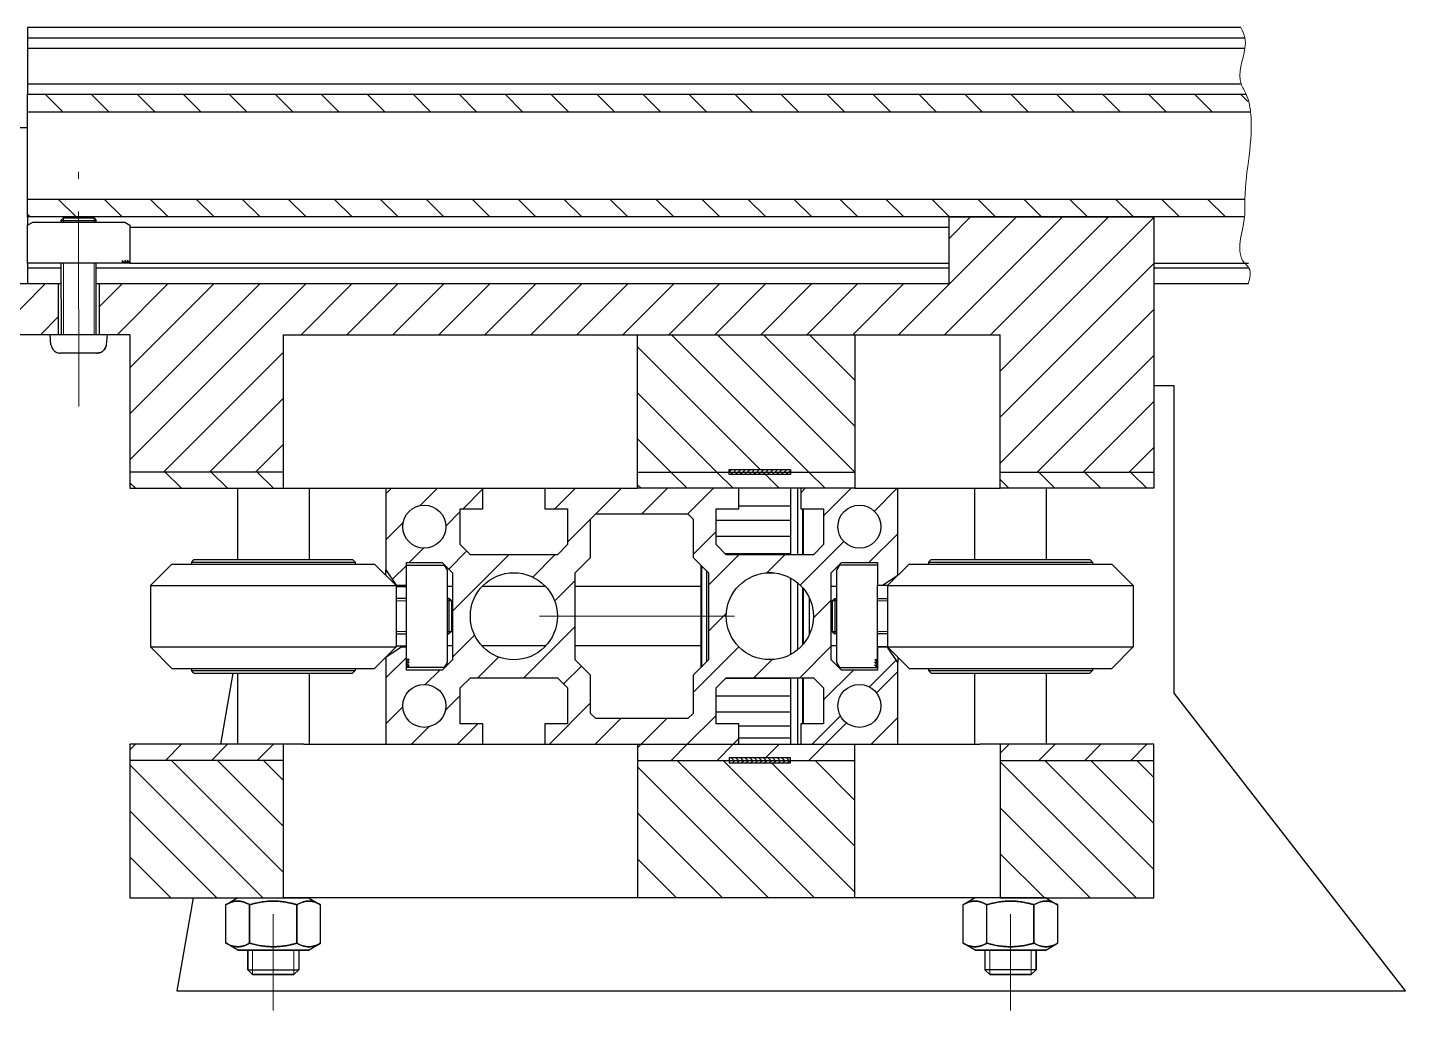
# Model space of a CAD drawing. Header units: millimetres. Extents: x 587 to 10361, y -8386 to 1488.
# Drawn here: x 7320.9 to 7455.5, y -4957.1 to -4861.1 of the extents above; entities that cross this region are included whole.
import ezdxf

# ---------------------------------------------------------------- set-up
doc = ezdxf.new("R2010")
doc.units = ezdxf.units.MM
doc.linetypes.add('ACAD_ISO10W100', pattern=[18, 12, -3, 0, -3])
doc.linetypes.add('CENTER2', pattern=[28.575, 19.05, -3.175, 3.175, -3.175])
for name, color, linetype, lineweight in [('Cienka', 30, 'Continuous', 0), ('Gruba', 7, 'Continuous', 30), ('Kreskowanie', 10, 'Continuous', 0), ('Linia przerwania (ISO)', 7, 'Continuous', 30), ('Przekrój', 50, 'Continuous', 15), ('Symetria', 210, 'ACAD_ISO10W100', 0), ('Widoczne (ISO)', 7, 'Continuous', 30)]:
    doc.layers.add(name, color=color, linetype=linetype, lineweight=lineweight)
pattern_1 = [(135, (-117.13, -93.2878), (-2.245064, -2.245064), [])]
pattern_2 = [(45, (-117.13005, -93.2878), (-0.224506403, 0.224506403), [])]
pattern_3 = [(135, (-117.13005, -93.2878), (-0.224506403, -0.224506403), [])]

# ---------------------------------------------------------------- blocks, each defined once
blk = doc.blocks.new('*U239')
at = {"layer": 'Symetria', "color": 0, "linetype": 'CENTER2', "transparency": 16777216}
blk.add_line((0.02, -10.5), (-0.02, 12.4), dxfattribs=at)
blk = doc.blocks.new('*U289')
at = {"layer": 'Symetria', "color": 0, "linetype": 'CENTER2', "transparency": 16777216}
blk.add_line((-9.64, 0), (9.64, 0), dxfattribs=at)
blk = doc.blocks.new('*U290')
at = {"layer": 'Symetria', "color": 0, "linetype": 'CENTER2', "transparency": 16777216}
blk.add_line((0, 4.7), (0, -4.7), dxfattribs=at)
blk = doc.blocks.new('*U291')
at = {"layer": 'Symetria', "color": 0, "linetype": 'CENTER2', "transparency": 16777216}
blk.add_line((0, 4.7), (0, -4.7), dxfattribs=at)

msp = doc.modelspace()

# ---------------------------------------------------------------- hatches: boundary and pattern name
at = {"layer": 'Gruba'}
h = msp.add_hatch(dxfattribs=at)
h.set_pattern_fill('ANSI31', color=256, scale=406.4, style=0)
h.set_pattern_definition([(45, (4593.34, -8166.326), (-35.921, 35.921), [])])
h.paths.add_polyline_path([(7365.345, -4906.117), (7355.87, -4906.117), (7355.87, -4914.092), (7356.87, -4915.592), (7357.87, -4915.592), (7357.87, -4913.367), (7361.37, -4913.367), (7362.37, -4914.367), (7362.37, -4922.867), (7361.37, -4923.867), (7357.87, -4923.867), (7357.87, -4921.642), (7357.37, -4921.642), (7355.87, -4922.642), (7355.87, -4931.117), (7365.345, -4931.117), (7365.345, -4929.117), (7363.12, -4929.117), (7363.12, -4925.617), (7364.12, -4924.617), (7372.62, -4924.617), (7373.62, -4925.617), (7373.62, -4929.117), (7371.395, -4929.117), (7371.395, -4931.117), (7390.345, -4931.117), (7390.345, -4929.117), (7388.12, -4929.117), (7388.12, -4925.617), (7389.12, -4924.617), (7397.62, -4924.617), (7398.62, -4925.617), (7398.62, -4929.117), (7396.395, -4929.117), (7396.395, -4931.117), (7405.87, -4931.117), (7405.87, -4923.142), (7404.87, -4921.642), (7403.87, -4921.642), (7403.87, -4923.867), (7400.37, -4923.867), (7399.37, -4922.867), (7399.37, -4914.367), (7400.37, -4913.367), (7403.87, -4913.367), (7403.87, -4915.592), (7404.37, -4915.592), (7405.87, -4914.592), (7405.87, -4906.117), (7396.395, -4906.117), (7396.395, -4908.117), (7398.62, -4908.117), (7398.62, -4911.617), (7397.62, -4912.617), (7389.12, -4912.617), (7388.12, -4911.617), (7388.12, -4908.117), (7390.345, -4908.117), (7390.345, -4906.117), (7371.395, -4906.117), (7371.395, -4908.117), (7373.62, -4908.117), (7373.62, -4911.617), (7372.62, -4912.617), (7364.12, -4912.617), (7363.12, -4911.617), (7363.12, -4908.117), (7365.345, -4908.117)])
edge = h.paths.add_edge_path(flags=0)
edge.add_ellipse((7402.12, -4927.367), major_axis=(-2.1, 0), ratio=1, start_angle=0, end_angle=360)
edge = h.paths.add_edge_path(flags=0)
edge.add_ellipse((7402.12, -4909.867), major_axis=(-2.1, 0), ratio=1, start_angle=0, end_angle=360)
edge = h.paths.add_edge_path(flags=0)
edge.add_ellipse((7359.62, -4927.367), major_axis=(-2.1, 0), ratio=1, start_angle=0, end_angle=360)
edge = h.paths.add_edge_path(flags=0)
edge.add_ellipse((7359.62, -4909.867), major_axis=(-2.1, 0), ratio=1, start_angle=0, end_angle=360)
edge = h.paths.add_edge_path(flags=0)
edge.add_ellipse((7393.37, -4918.617), major_axis=(-4.25, 0), ratio=1, start_angle=0, end_angle=360)
edge = h.paths.add_edge_path(flags=0)
edge.add_ellipse((7368.37, -4918.617), major_axis=(-4.25, 0), ratio=1, start_angle=0, end_angle=360)
h.paths.add_polyline_path([(7374.37, -4922.867), (7374.37, -4914.367), (7375.87, -4912.867), (7375.87, -4909.117), (7376.37, -4908.617), (7385.37, -4908.617), (7385.87, -4909.117), (7385.87, -4912.867), (7387.37, -4914.367), (7387.37, -4922.867), (7385.87, -4924.367), (7385.87, -4928.117), (7385.37, -4928.617), (7376.37, -4928.617), (7375.87, -4928.117), (7375.87, -4924.367)], flags=0)
at = {"layer": 'Kreskowanie'}
h = msp.add_hatch(dxfattribs=at)
h.set_pattern_fill('ANSI31', color=256, angle=90)
h.set_pattern_definition([(135, (-687.5045, -301.4428), (-2.245064, -2.245064), [])])
h.paths.add_polyline_path([(7439.775, -4877.867), (7325.848, -4877.867), (7325.851, -4879.617), (7439.738, -4879.617)])
h.paths.add_polyline_path([(7325.848, -4877.867), (7320.87, -4877.867), (7320.87, -4879.617), (7325.851, -4879.617)])
h.paths.add_polyline_path([(7439.886, -4867.617), (7320.87, -4867.617), (7320.87, -4869.367), (7440.33, -4869.367)])
h = msp.add_hatch(dxfattribs=at)
h.set_pattern_fill('ANSI31', color=256)
h.set_pattern_definition([(45, (-117.13, -93.2878), (-2.245064, 2.245064), [])])
h.paths.add_polyline_path([(7345.87, -4891.117), (7415.87, -4891.117), (7415.87, -4904.536), (7430.87, -4904.536), (7430.87, -4891.117), (7430.87, -4886.117), (7430.87, -4879.617), (7410.87, -4879.617), (7410.87, -4886.117), (7327.849, -4886.117), (7327.849, -4891.117), (7328.67, -4891.117), (7330.87, -4891.117), (7330.87, -4904.536), (7345.87, -4904.536)])
h = msp.add_hatch(dxfattribs=at)
h.set_pattern_fill('ANSI31', color=256)
h.set_pattern_definition([(45, (-687.5045, -301.4428), (-2.245064, 2.245064), [])])
h.paths.add_polyline_path([(7251.517, -4886.117), (7250.987, -4886.117), (7250.589, -4886.117), (7250.57, -4886.117), (7230.87, -4886.117), (7230.87, -4891.117), (7251.517, -4891.117)])
h.paths.add_polyline_path([(7265.4, -4886.117), (7255.223, -4886.117), (7255.223, -4891.117), (7265.4, -4891.117)])
h.paths.add_polyline_path([(7286.07, -4886.117), (7281.589, -4886.117), (7281.57, -4886.117), (7272.34, -4886.117), (7272.34, -4891.117), (7286.07, -4891.117)])
h.paths.add_polyline_path([(7323.876, -4886.117), (7310.811, -4886.117), (7291.261, -4886.117), (7286.07, -4886.117), (7286.07, -4891.117), (7291.526, -4891.117), (7323.07, -4891.117), (7323.876, -4891.117)])
h = msp.add_hatch(dxfattribs=at)
h.set_pattern_fill('ANSI31', color=256, angle=90)
h.set_pattern_definition(pattern_1)
h.paths.add_polyline_path([(7401.68, -4891.117), (7380.45, -4891.117), (7380.45, -4904.536), (7401.68, -4904.536)])
h.paths.add_polyline_path([(7395.39, -4904.286), (7395.39, -4904.536), (7389.39, -4904.536), (7389.39, -4904.286)], flags=16)
h = msp.add_hatch(dxfattribs=at)
h.set_pattern_fill('ANSI31', color=256, angle=90)
h.set_pattern_definition(pattern_1)
h.paths.add_polyline_path([(7345.87, -4904.536), (7330.87, -4904.536), (7330.87, -4906.117), (7345.87, -4906.117)])
h.paths.add_polyline_path([(7401.68, -4904.536), (7395.39, -4904.536), (7395.39, -4904.786), (7389.39, -4904.786), (7389.39, -4904.536), (7380.45, -4904.536), (7380.45, -4906.117), (7401.68, -4906.117)])
h.paths.add_polyline_path([(7430.87, -4904.536), (7415.87, -4904.536), (7415.87, -4906.117), (7430.87, -4906.117)])
h = msp.add_hatch(dxfattribs=at)
h.set_pattern_fill('ANSI31', color=256, scale=0.1)
h.set_pattern_definition(pattern_2)
h.paths.add_polyline_path([(7395.39, -4904.286), (7389.39, -4904.286), (7389.39, -4904.536), (7395.39, -4904.536)])
h = msp.add_hatch(dxfattribs=at)
h.set_pattern_fill('ANSI31', color=256, scale=0.1, angle=90)
h.set_pattern_definition(pattern_3)
h.paths.add_polyline_path([(7395.39, -4904.536), (7389.39, -4904.536), (7389.39, -4904.786), (7395.39, -4904.786)])
h = msp.add_hatch(dxfattribs=at)
h.set_pattern_fill('ANSI31', color=256)
h.paths.add_polyline_path([(7390.345, -4906.117), (7380.45, -4906.117), (7371.395, -4906.117), (7371.395, -4908.117), (7373.62, -4908.117), (7373.62, -4911.617), (7372.62, -4912.617), (7364.12, -4912.617), (7363.12, -4911.617), (7363.12, -4908.117), (7365.345, -4908.117), (7365.345, -4906.117), (7355.87, -4906.117), (7355.87, -4914.092), (7356.87, -4915.592), (7357.87, -4915.592), (7357.87, -4913.367), (7361.37, -4913.367), (7362.37, -4914.367), (7362.37, -4922.867), (7361.37, -4923.867), (7357.87, -4923.867), (7357.87, -4921.642), (7357.37, -4921.642), (7355.87, -4922.642), (7355.87, -4931.117), (7365.345, -4931.117), (7365.345, -4929.117), (7363.12, -4929.117), (7363.12, -4925.617), (7364.12, -4924.617), (7372.62, -4924.617), (7373.62, -4925.617), (7373.62, -4929.117), (7371.395, -4929.117), (7371.395, -4931.117), (7390.345, -4931.117), (7390.345, -4929.117), (7388.12, -4929.117), (7388.12, -4925.617), (7389.12, -4924.617), (7397.62, -4924.617), (7398.62, -4925.617), (7398.62, -4929.117), (7396.395, -4929.117), (7396.395, -4931.117), (7405.87, -4931.117), (7405.87, -4923.142), (7404.87, -4921.642), (7403.87, -4921.642), (7403.87, -4923.867), (7400.37, -4923.867), (7399.37, -4922.867), (7399.37, -4914.367), (7400.37, -4913.367), (7403.87, -4913.367), (7403.87, -4915.592), (7404.37, -4915.592), (7405.87, -4914.592), (7405.87, -4906.117), (7401.68, -4906.117), (7396.395, -4906.117), (7396.395, -4908.117), (7398.62, -4908.117), (7398.62, -4911.617), (7397.62, -4912.617), (7389.12, -4912.617), (7388.12, -4911.617), (7388.12, -4908.117), (7390.345, -4908.117)])
h.paths.add_polyline_path([(7376.37, -4908.617), (7385.37, -4908.617), (7385.87, -4909.117), (7385.87, -4912.867), (7387.37, -4914.367), (7387.37, -4918.617), (7389.12, -4918.617, -1), (7397.62, -4918.617, -1), (7389.12, -4918.617), (7387.37, -4918.617), (7387.37, -4922.867), (7385.87, -4924.367), (7385.87, -4928.117), (7385.37, -4928.617), (7376.37, -4928.617), (7375.87, -4928.117), (7375.87, -4924.367), (7374.37, -4922.867), (7374.37, -4918.617), (7372.62, -4918.617, -1), (7364.12, -4918.617, -1), (7372.62, -4918.617), (7374.37, -4918.617), (7374.37, -4914.367), (7375.87, -4912.867), (7375.87, -4909.117)], flags=16)
h.paths.add_polyline_path([(7361.72, -4909.867, -1), (7357.52, -4909.867, -1)], flags=16)
h.paths.add_polyline_path([(7361.72, -4927.367, -1), (7357.52, -4927.367, -1)], flags=16)
h.paths.add_polyline_path([(7404.22, -4909.867, -1), (7400.02, -4909.867, -1)], flags=16)
h.paths.add_polyline_path([(7404.22, -4927.367, -1), (7400.02, -4927.367, -1)], flags=16)
h = msp.add_hatch(dxfattribs=at)
h.set_pattern_fill('ANSI31', color=256)
h.paths.add_polyline_path([(7345.87, -4931.117), (7330.87, -4931.117), (7330.87, -4932.698), (7345.87, -4932.698)])
h.paths.add_polyline_path([(7430.87, -4931.117), (7415.87, -4931.117), (7415.87, -4932.698), (7430.87, -4932.698)])
h = msp.add_hatch(dxfattribs=at)
h.set_pattern_fill('ANSI31', color=256)
h.paths.add_polyline_path([(7401.68, -4931.117), (7396.395, -4931.117), (7390.345, -4931.117), (7380.45, -4931.117), (7380.45, -4932.698), (7401.68, -4932.698)])
h.paths.add_polyline_path([(7395.39, -4932.698), (7395.39, -4932.448), (7389.39, -4932.448), (7389.39, -4932.698)], flags=16)
h = msp.add_hatch(dxfattribs=at)
h.set_pattern_fill('ANSI31', color=256, angle=90)
h.paths.add_polyline_path([(7345.87, -4932.698), (7330.87, -4932.698), (7330.87, -4946.117), (7345.87, -4946.117)])
h.paths.add_polyline_path([(7401.68, -4932.698), (7395.39, -4932.698), (7395.39, -4932.948), (7389.39, -4932.948), (7389.39, -4932.698), (7380.45, -4932.698), (7380.45, -4946.117), (7401.68, -4946.117)])
h.paths.add_polyline_path([(7430.87, -4932.698), (7415.87, -4932.698), (7415.87, -4946.117), (7430.87, -4946.117)])
h = msp.add_hatch(dxfattribs=at)
h.set_pattern_fill('ANSI31', color=256, scale=0.1, angle=90)
h.set_pattern_definition(pattern_3)
h.paths.add_polyline_path([(7395.39, -4932.698), (7389.39, -4932.698), (7389.39, -4932.448), (7395.39, -4932.448)])
h = msp.add_hatch(dxfattribs=at)
h.set_pattern_fill('ANSI31', color=256, scale=0.1)
h.set_pattern_definition(pattern_2)
h.paths.add_polyline_path([(7395.39, -4932.948), (7389.39, -4932.948), (7389.39, -4932.698), (7395.39, -4932.698)])

# ---------------------------------------------------------------- linework, layer by layer
at = {"layer": 'Cienka'}
for p, q in [((7324.37, -4880.117), (7324.37, -4879.711)), ((7327.37, -4880.117), (7327.37, -4879.717)), ((7324.37, -4891.117), (7324.37, -4884.117)), ((7327.37, -4891.117), (7327.37, -4884.117)), ((7356.87, -4917.117), (7357.87, -4917.117)), ((7356.87, -4917.117), (7357.87, -4917.117)), ((7361.87, -4917.117), (7362.276, -4917.117)), ((7399.87, -4917.117), (7399.464, -4917.117)), ((7404.87, -4917.117), (7403.87, -4917.117)), ((7356.87, -4920.117), (7357.87, -4920.117)), ((7356.87, -4920.117), (7357.87, -4920.117)), ((7361.87, -4920.117), (7362.27, -4920.117)), ((7361.87, -4920.117), (7362.27, -4920.117)), ((7399.87, -4920.117), (7399.471, -4920.117)), ((7404.87, -4920.117), (7403.87, -4920.117)), ((7342.849, -4951.217), (7342.849, -4953.617)), ((7342.849, -4953.617), (7342.849, -4951.217)), ((7346.892, -4953.617), (7346.892, -4951.217)), ((7346.892, -4951.217), (7346.892, -4953.617)), ((7414.849, -4953.617), (7414.849, -4951.217)), ((7414.849, -4951.217), (7414.849, -4953.617)), ((7418.892, -4951.217), (7418.892, -4953.617)), ((7418.892, -4953.617), (7418.892, -4951.217))]:
    msp.add_line(p, q, dxfattribs=at)
at = {"layer": 'Gruba'}
for p, q in [((7324.37, -4879.711), (7324.12, -4879.956)), ((7324.37, -4879.711), (7327.37, -4879.717)), ((7327.37, -4879.717), (7327.582, -4879.956)), ((7324.12, -4879.956), (7327.582, -4879.956)), ((7330.357, -4884.117), (7330.1, -4883.86)), ((7330.1, -4883.86), (7330.1, -4884.117)), ((7330.64, -4884.117), (7330.357, -4883.834)), ((7330.357, -4883.834), (7330.357, -4884.117)), ((7330.87, -4884.117), (7330.64, -4883.834)), ((7330.64, -4883.834), (7330.64, -4884.117)), ((7323.876, -4886.117), (7323.876, -4891.117)), ((7327.849, -4886.117), (7327.849, -4891.117)), ((7330.87, -4891.117), (7330.87, -4906.117)), ((7345.87, -4906.117), (7345.87, -4891.117)), ((7380.45, -4906.117), (7380.45, -4891.117)), ((7401.68, -4891.117), (7401.68, -4906.117)), ((7415.87, -4906.117), (7415.87, -4891.117)), ((7430.87, -4891.117), (7430.87, -4906.117)), ((7432.87, -4896.117), (7430.87, -4896.117)), ((7432.87, -4926.117), (7432.87, -4896.117)), ((7345.87, -4904.536), (7330.87, -4904.536)), ((7380.45, -4904.536), (7389.39, -4904.536)), ((7389.39, -4904.786), (7389.39, -4904.286)), ((7389.39, -4904.286), (7395.39, -4904.286)), ((7389.39, -4904.536), (7395.39, -4904.536)), ((7395.39, -4904.786), (7389.39, -4904.786)), ((7395.39, -4904.286), (7395.39, -4904.786)), ((7395.39, -4904.536), (7401.68, -4904.536)), ((7415.87, -4904.536), (7430.87, -4904.536)), ((7330.87, -4906.117), (7345.87, -4906.117)), ((7341.37, -4906.117), (7341.37, -4913.067)), ((7345.87, -4906.117), (7380.45, -4906.117)), ((7348.37, -4906.117), (7348.37, -4913.067)), ((7355.87, -4906.117), (7355.87, -4914.092)), ((7365.345, -4908.117), (7365.345, -4906.117)), ((7371.395, -4906.117), (7371.395, -4908.117)), ((7401.68, -4906.117), (7380.45, -4906.117)), ((7390.345, -4908.117), (7390.345, -4906.117)), ((7395.39, -4906.117), (7395.39, -4912.617)), ((7396.06, -4906.117), (7396.06, -4912.617)), ((7396.395, -4906.117), (7396.395, -4908.117)), ((7401.68, -4906.117), (7415.87, -4906.117)), ((7405.87, -4914.592), (7405.87, -4906.117)), ((7413.37, -4906.117), (7413.37, -4913.067)), ((7430.87, -4906.117), (7415.87, -4906.117)), ((7420.37, -4906.117), (7420.37, -4913.067)), ((7363.12, -4911.617), (7363.12, -4908.117)), ((7363.12, -4908.117), (7365.345, -4908.117)), ((7371.395, -4908.117), (7373.62, -4908.117)), ((7373.62, -4908.117), (7373.62, -4911.617)), ((7388.12, -4911.617), (7388.12, -4908.117)), ((7388.12, -4908.117), (7390.345, -4908.117)), ((7395.39, -4907.873), (7390.345, -4907.873)), ((7396.395, -4908.117), (7398.62, -4908.117)), ((7396.56, -4908.117), (7396.56, -4912.617)), ((7396.64, -4908.117), (7396.64, -4912.617)), ((7398.62, -4908.117), (7398.62, -4911.617)), ((7375.87, -4909.117), (7376.37, -4908.617)), ((7375.87, -4912.867), (7375.87, -4909.117)), ((7376.37, -4908.617), (7385.37, -4908.617)), ((7385.37, -4908.617), (7385.87, -4909.117)), ((7385.87, -4909.117), (7385.87, -4912.867)), ((7395.39, -4909.248), (7388.12, -4909.248)), ((7395.39, -4910.812), (7388.12, -4910.812)), ((7364.12, -4912.617), (7363.12, -4911.617)), ((7373.62, -4911.617), (7372.62, -4912.617)), ((7389.12, -4912.617), (7388.12, -4911.617)), ((7398.62, -4911.617), (7397.62, -4912.617)), ((7334.97, -4913.517), (7332.87, -4915.617)), ((7334.97, -4913.517), (7354.77, -4913.517)), ((7337.12, -4913.067), (7336.87, -4913.317)), ((7336.87, -4913.317), (7352.87, -4913.317)), ((7336.87, -4913.317), (7336.87, -4913.517)), ((7337.12, -4913.067), (7352.62, -4913.067)), ((7352.62, -4913.067), (7352.87, -4913.317)), ((7352.87, -4913.317), (7352.87, -4913.517)), ((7354.77, -4913.517), (7356.87, -4915.617)), ((7357.87, -4915.592), (7357.87, -4913.367)), ((7357.87, -4913.367), (7361.37, -4913.367)), ((7361.37, -4913.367), (7362.37, -4914.367)), ((7372.62, -4912.617), (7364.12, -4912.617)), ((7374.37, -4914.367), (7375.87, -4912.867)), ((7385.87, -4912.867), (7387.37, -4914.367)), ((7395.39, -4912.533), (7389.036, -4912.533)), ((7397.62, -4912.617), (7389.12, -4912.617)), ((7399.37, -4914.367), (7400.37, -4913.367)), ((7400.37, -4913.367), (7403.87, -4913.367)), ((7403.87, -4913.367), (7403.87, -4915.592)), ((7406.97, -4913.517), (7404.87, -4915.617)), ((7406.97, -4913.517), (7426.77, -4913.517)), ((7409.12, -4913.067), (7408.87, -4913.317)), ((7408.87, -4913.317), (7424.87, -4913.317)), ((7408.87, -4913.317), (7408.87, -4913.517)), ((7409.12, -4913.067), (7424.62, -4913.067)), ((7424.62, -4913.067), (7424.87, -4913.317)), ((7424.87, -4913.317), (7424.87, -4913.517)), ((7426.77, -4913.517), (7428.87, -4915.617)), ((7355.87, -4914.092), (7356.87, -4915.592)), ((7355.87, -4914.617), (7355.87, -4914.092)), ((7362.37, -4914.367), (7362.37, -4922.867)), ((7374.37, -4922.867), (7374.37, -4914.367)), ((7386.645, -4913.642), (7386.645, -4923.592)), ((7386.725, -4923.512), (7386.725, -4913.722)), ((7387.225, -4923.012), (7387.225, -4914.222)), ((7387.37, -4914.367), (7387.37, -4922.867)), ((7393.638, -4914.375), (7393.103, -4914.375)), ((7395.39, -4914.878), (7395.39, -4922.356)), ((7399.37, -4922.867), (7399.37, -4914.367)), ((7404.37, -4915.592), (7405.87, -4914.592)), ((7405.87, -4914.592), (7405.87, -4914.617)), ((7332.87, -4915.617), (7356.87, -4915.617)), ((7332.87, -4915.617), (7332.87, -4921.617)), ((7356.87, -4915.592), (7357.87, -4915.592)), ((7356.87, -4915.617), (7356.87, -4921.617)), ((7356.87, -4915.717), (7357.87, -4915.717)), ((7357.87, -4921.642), (7357.87, -4915.592)), ((7362.37, -4915.717), (7361.87, -4915.717)), ((7371.477, -4915.717), (7365.263, -4915.717)), ((7386.645, -4915.717), (7374.37, -4915.717)), ((7396.06, -4915.326), (7396.06, -4921.907)), ((7396.56, -4915.809), (7396.56, -4921.425)), ((7396.64, -4915.902), (7396.64, -4921.331)), ((7399.87, -4915.717), (7399.37, -4915.717)), ((7403.87, -4915.592), (7404.37, -4915.592)), ((7403.87, -4921.642), (7403.87, -4915.592)), ((7404.87, -4915.617), (7403.87, -4915.617)), ((7404.87, -4915.617), (7428.87, -4915.617)), ((7404.87, -4915.617), (7404.87, -4921.617)), ((7428.87, -4915.617), (7428.87, -4921.617)), ((7362.031, -4916.867), (7361.87, -4916.867)), ((7362.276, -4917.117), (7362.031, -4916.867)), ((7362.031, -4916.867), (7362.031, -4920.329)), ((7362.276, -4917.117), (7362.27, -4920.117)), ((7397.26, -4920.329), (7397.26, -4916.905)), ((7399.464, -4917.117), (7399.709, -4916.867)), ((7399.464, -4917.117), (7399.471, -4920.117)), ((7399.709, -4916.867), (7399.709, -4920.329)), ((7399.709, -4916.867), (7399.87, -4916.867)), ((7362.27, -4920.117), (7362.031, -4920.329)), ((7362.27, -4920.117), (7362.031, -4920.329)), ((7399.471, -4920.117), (7399.709, -4920.329)), ((7332.87, -4921.617), (7356.87, -4921.617)), ((7334.97, -4923.717), (7332.87, -4921.617)), ((7354.77, -4923.717), (7356.87, -4921.617)), ((7356.87, -4921.517), (7357.87, -4921.517)), ((7362.37, -4921.517), (7361.87, -4921.517)), ((7371.477, -4921.517), (7365.263, -4921.517)), ((7386.645, -4921.517), (7374.37, -4921.517)), ((7399.87, -4921.517), (7399.37, -4921.517)), ((7404.87, -4921.617), (7403.87, -4921.617)), ((7404.87, -4921.617), (7428.87, -4921.617)), ((7406.97, -4923.717), (7404.87, -4921.617)), ((7426.77, -4923.717), (7428.87, -4921.617)), ((7357.37, -4921.642), (7355.87, -4922.642)), ((7355.87, -4922.642), (7355.87, -4922.617)), ((7355.87, -4922.642), (7355.87, -4931.117)), ((7357.87, -4921.642), (7357.37, -4921.642)), ((7357.87, -4923.867), (7357.87, -4921.642)), ((7357.87, -4923.104), (7358.127, -4922.847)), ((7358.127, -4922.847), (7357.87, -4922.847)), ((7362.37, -4922.867), (7361.37, -4923.867)), ((7375.87, -4924.367), (7374.37, -4922.867)), ((7387.37, -4922.867), (7385.87, -4924.367)), ((7393.839, -4922.841), (7392.901, -4922.841)), ((7400.37, -4923.867), (7399.37, -4922.867)), ((7403.87, -4923.104), (7403.613, -4922.847)), ((7403.613, -4922.847), (7403.87, -4922.847)), ((7404.87, -4921.642), (7403.87, -4921.642)), ((7403.87, -4921.642), (7403.87, -4923.867)), ((7405.87, -4923.142), (7404.87, -4921.642)), ((7405.87, -4922.617), (7405.87, -4923.142)), ((7334.97, -4923.717), (7354.77, -4923.717)), ((7336.87, -4923.717), (7336.87, -4923.917)), ((7336.87, -4923.917), (7352.87, -4923.917)), ((7337.12, -4924.167), (7336.87, -4923.917)), ((7337.12, -4924.167), (7352.62, -4924.167)), ((7340.924, -4924.167), (7339.699, -4931.117)), ((7341.37, -4924.167), (7341.37, -4931.117)), ((7348.37, -4924.167), (7348.37, -4931.117)), ((7352.62, -4924.167), (7352.87, -4923.917)), ((7352.87, -4923.717), (7352.87, -4923.917)), ((7357.87, -4923.386), (7358.153, -4923.104)), ((7358.153, -4923.104), (7357.87, -4923.104)), ((7357.87, -4923.617), (7358.153, -4923.386)), ((7358.153, -4923.386), (7357.87, -4923.386)), ((7361.37, -4923.867), (7357.87, -4923.867)), ((7403.87, -4923.867), (7400.37, -4923.867)), ((7403.87, -4923.386), (7403.588, -4923.104)), ((7403.588, -4923.104), (7403.87, -4923.104)), ((7403.87, -4923.617), (7403.588, -4923.386)), ((7403.588, -4923.386), (7403.87, -4923.386)), ((7405.87, -4931.117), (7405.87, -4923.142)), ((7406.97, -4923.717), (7426.77, -4923.717)), ((7408.87, -4923.717), (7408.87, -4923.917)), ((7408.87, -4923.917), (7424.87, -4923.917)), ((7409.12, -4924.167), (7408.87, -4923.917)), ((7409.12, -4924.167), (7424.62, -4924.167)), ((7413.37, -4924.167), (7413.37, -4931.117)), ((7420.37, -4924.167), (7420.37, -4931.117)), ((7424.62, -4924.167), (7424.87, -4923.917)), ((7424.87, -4923.717), (7424.87, -4923.917)), ((7363.12, -4925.617), (7364.12, -4924.617)), ((7363.12, -4929.117), (7363.12, -4925.617)), ((7364.12, -4924.617), (7372.62, -4924.617)), ((7372.62, -4924.617), (7373.62, -4925.617)), ((7373.62, -4925.617), (7373.62, -4929.117)), ((7375.87, -4928.117), (7375.87, -4924.367)), ((7385.87, -4924.367), (7385.87, -4928.117)), ((7388.12, -4925.617), (7389.12, -4924.617)), ((7388.12, -4929.117), (7388.12, -4925.617)), ((7395.39, -4924.684), (7389.053, -4924.684)), ((7389.12, -4924.617), (7397.62, -4924.617)), ((7395.39, -4924.617), (7395.39, -4931.117)), ((7396.06, -4924.617), (7396.06, -4931.117)), ((7396.56, -4924.617), (7396.56, -4929.117)), ((7396.64, -4924.642), (7396.64, -4929.117)), ((7397.62, -4924.617), (7398.62, -4925.617)), ((7398.62, -4925.617), (7398.62, -4929.117)), ((7395.39, -4926.406), (7388.12, -4926.406)), ((7455.451, -4955.205), (7432.87, -4926.117)), ((7376.37, -4928.617), (7375.87, -4928.117)), ((7385.87, -4928.117), (7385.37, -4928.617)), ((7395.39, -4927.972), (7388.12, -4927.972)), ((7365.345, -4929.117), (7363.12, -4929.117)), ((7365.345, -4931.117), (7365.345, -4929.117)), ((7373.62, -4929.117), (7371.395, -4929.117)), ((7371.395, -4929.117), (7371.395, -4931.117)), ((7385.37, -4928.617), (7376.37, -4928.617)), ((7390.345, -4929.117), (7388.12, -4929.117)), ((7390.345, -4931.117), (7390.345, -4929.117)), ((7395.39, -4929.349), (7390.345, -4929.349)), ((7398.62, -4929.117), (7396.395, -4929.117)), ((7396.395, -4929.117), (7396.395, -4931.117)), ((7395.39, -4930.509), (7390.345, -4930.509)), ((7345.87, -4931.117), (7330.87, -4931.117)), ((7330.87, -4931.117), (7330.87, -4946.117)), ((7345.87, -4946.117), (7345.87, -4931.117)), ((7347.87, -4931.117), (7345.87, -4931.117)), ((7347.87, -4931.117), (7355.87, -4931.117)), ((7355.87, -4931.117), (7365.345, -4931.117)), ((7365.345, -4931.117), (7371.395, -4931.117)), ((7371.395, -4931.117), (7390.345, -4931.117)), ((7380.45, -4931.117), (7380.45, -4946.117)), ((7390.345, -4931.117), (7396.395, -4931.117)), ((7396.395, -4931.117), (7405.87, -4931.117)), ((7401.68, -4946.117), (7401.68, -4931.117)), ((7405.87, -4931.117), (7413.87, -4931.117)), ((7415.87, -4931.117), (7413.87, -4931.117)), ((7430.87, -4931.117), (7415.87, -4931.117)), ((7415.87, -4931.117), (7415.87, -4946.117)), ((7430.87, -4946.117), (7430.87, -4931.117)), ((7345.87, -4932.698), (7330.87, -4932.698)), ((7380.45, -4932.698), (7389.39, -4932.698)), ((7395.39, -4932.448), (7389.39, -4932.448)), ((7389.39, -4932.448), (7389.39, -4932.948)), ((7389.39, -4932.698), (7395.39, -4932.698)), ((7389.39, -4932.948), (7395.39, -4932.948)), ((7395.39, -4932.948), (7395.39, -4932.448)), ((7395.39, -4932.698), (7401.68, -4932.698)), ((7415.87, -4932.698), (7430.87, -4932.698)), ((7330.87, -4946.117), (7345.87, -4946.117)), ((7337.054, -4946.117), (7335.451, -4955.205)), ((7340.251, -4950.542), (7340.251, -4946.792)), ((7341.42, -4946.117), (7340.259, -4946.787)), ((7342.573, -4950.542), (7342.573, -4946.792)), ((7415.87, -4946.117), (7345.87, -4946.117)), ((7347.191, -4950.542), (7347.191, -4946.792)), ((7348.32, -4946.117), (7349.481, -4946.787)), ((7349.489, -4950.542), (7349.489, -4946.792)), ((7412.251, -4950.542), (7412.251, -4946.792)), ((7413.42, -4946.117), (7412.259, -4946.787)), ((7414.549, -4950.542), (7414.549, -4946.792)), ((7415.87, -4946.117), (7430.87, -4946.117)), ((7419.168, -4950.542), (7419.168, -4946.792)), ((7420.32, -4946.117), (7421.481, -4946.787)), ((7421.489, -4950.542), (7421.489, -4946.792)), ((7341.42, -4951.217), (7340.259, -4950.547)), ((7341.42, -4951.217), (7348.32, -4951.217)), ((7342.37, -4951.217), (7342.37, -4953.138)), ((7347.37, -4951.217), (7347.37, -4953.138)), ((7348.32, -4951.217), (7349.481, -4950.547)), ((7413.42, -4951.217), (7412.259, -4950.547)), ((7420.32, -4951.217), (7413.42, -4951.217)), ((7414.37, -4951.217), (7414.37, -4953.138)), ((7419.37, -4951.217), (7419.37, -4953.138)), ((7420.32, -4951.217), (7421.481, -4950.547)), ((7342.849, -4953.617), (7342.37, -4953.138)), ((7342.849, -4953.617), (7342.37, -4953.138)), ((7342.37, -4953.138), (7347.37, -4953.138)), ((7342.849, -4953.617), (7346.892, -4953.617)), ((7346.892, -4953.617), (7347.37, -4953.138)), ((7346.892, -4953.617), (7347.37, -4953.138)), ((7414.849, -4953.617), (7414.37, -4953.138)), ((7414.849, -4953.617), (7414.37, -4953.138)), ((7419.37, -4953.138), (7414.37, -4953.138)), ((7418.892, -4953.617), (7414.849, -4953.617)), ((7418.892, -4953.617), (7419.37, -4953.138)), ((7418.892, -4953.617), (7419.37, -4953.138)), ((7335.451, -4955.205), (7455.451, -4955.205))]:
    msp.add_line(p, q, dxfattribs=at)
for centre, radius in [((7359.62, -4909.867), 2.1), ((7402.12, -4909.867), 2.1), ((7368.37, -4918.617), 4.25), ((7393.37, -4918.617), 4.25), ((7359.62, -4927.367), 2.1), ((7402.12, -4927.367), 2.1)]:
    msp.add_circle(centre, radius, dxfattribs=at)
for points, weights in [([(7342.573, -4946.792), (7341.412, -4946.125), (7340.251, -4946.792)], [1, 1.15470053838, 1]), ([(7340.251, -4946.792), (7340.255, -4946.789), (7340.259, -4946.787)], [1, 1.0004584973, 1.00091427683]), ([(7347.191, -4946.792), (7344.882, -4946.125), (7342.573, -4946.792)], [1, 1.15470053838, 1]), ([(7349.489, -4946.792), (7348.34, -4946.125), (7347.191, -4946.792)], [1, 1.15470053838, 1]), ([(7412.251, -4946.792), (7413.4, -4946.125), (7414.549, -4946.792)], [1, 1.15470053838, 1]), ([(7414.549, -4946.792), (7416.858, -4946.125), (7419.168, -4946.792)], [1, 1.15470053838, 1]), ([(7419.168, -4946.792), (7420.328, -4946.125), (7421.489, -4946.792)], [1, 1.15470053838, 1]), ([(7421.489, -4946.792), (7421.485, -4946.789), (7421.481, -4946.787)], [1, 1.0004584973, 1.00091427683]), ([(7340.251, -4950.542), (7341.412, -4951.209), (7342.573, -4950.542)], [1, 1.15470053838, 1]), ([(7340.259, -4950.547), (7340.255, -4950.544), (7340.251, -4950.542)], [1.00091427683, 1.0004584973, 1]), ([(7342.573, -4950.542), (7344.882, -4951.209), (7347.191, -4950.542)], [1, 1.15470053838, 1]), ([(7347.191, -4950.542), (7348.34, -4951.209), (7349.489, -4950.542)], [1, 1.15470053838, 1]), ([(7414.549, -4950.542), (7413.4, -4951.209), (7412.251, -4950.542)], [1, 1.15470053838, 1]), ([(7419.168, -4950.542), (7416.858, -4951.209), (7414.549, -4950.542)], [1, 1.15470053838, 1]), ([(7421.489, -4950.542), (7420.328, -4951.209), (7419.168, -4950.542)], [1, 1.15470053838, 1]), ([(7421.481, -4950.547), (7421.485, -4950.544), (7421.489, -4950.542)], [1.00091427683, 1.0004584973, 1])]:
    msp.add_rational_spline(points, weights, degree=2, dxfattribs=at)
at = {"layer": 'Linia przerwania (ISO)'}
msp.add_line((7430.87, -4879.617), (7430.87, -4886.117), dxfattribs=at)
at = {"layer": 'Przekrój'}
msp.add_spline([(7439.367, -4861.117), (7439.775, -4862.117), (7439.775, -4863.117), (7439.404, -4866.617), (7439.886, -4867.617), (7440.33, -4869.367), (7439.775, -4877.867), (7439.738, -4879.617), (7439.738, -4884.117), (7440.17, -4884.617), (7440.111, -4886.117)], degree=3, dxfattribs=at)
at = {"layer": 'Widoczne (ISO)'}
for p, q in [((7320.87, -4861.117), (7320.87, -4862.117)), ((7439.367, -4861.117), (7320.87, -4861.117)), ((7320.87, -4862.117), (7320.87, -4863.117)), ((7320.87, -4862.117), (7439.775, -4862.117)), ((7320.87, -4863.117), (7320.87, -4866.617)), ((7320.87, -4863.117), (7439.775, -4863.117)), ((7320.87, -4866.617), (7320.87, -4867.617)), ((7320.87, -4866.617), (7439.404, -4866.617)), ((7320.87, -4867.617), (7439.886, -4867.617)), ((7320.87, -4869.367), (7320.87, -4867.617)), ((7440.33, -4869.367), (7320.87, -4869.367)), ((7320.87, -4877.867), (7320.87, -4869.367)), ((7281.663, -4870.883), (7320.87, -4870.883)), ((7320.87, -4877.867), (7439.775, -4877.867)), ((7320.87, -4879.617), (7320.87, -4877.867)), ((7439.738, -4879.617), (7320.87, -4879.617)), ((7320.87, -4879.617), (7320.87, -4880.429)), ((7410.87, -4879.617), (7430.87, -4879.617)), ((7410.87, -4886.117), (7410.87, -4879.617)), ((7320.87, -4880.429), (7321.37, -4880.117)), ((7320.87, -4884.117), (7320.87, -4880.429)), ((7321.37, -4880.117), (7323.87, -4880.117)), ((7323.87, -4880.117), (7327.87, -4880.117)), ((7324.12, -4879.956), (7324.121, -4880.117)), ((7327.582, -4880.117), (7327.582, -4879.956)), ((7327.87, -4880.117), (7330.37, -4880.117)), ((7330.37, -4880.117), (7330.87, -4880.429)), ((7330.87, -4880.429), (7330.87, -4884.117)), ((7330.87, -4880.617), (7410.87, -4880.617)), ((7320.87, -4884.117), (7320.87, -4884.617)), ((7323.87, -4884.117), (7320.87, -4884.117)), ((7320.87, -4884.617), (7320.87, -4886.117)), ((7324.123, -4884.617), (7320.87, -4884.617)), ((7324.37, -4884.117), (7323.87, -4884.117)), ((7324.134, -4884.117), (7324.158, -4891.117)), ((7327.87, -4884.117), (7324.37, -4884.117)), ((7327.582, -4891.117), (7327.582, -4884.117)), ((7410.87, -4884.617), (7327.582, -4884.617)), ((7330.87, -4884.117), (7327.87, -4884.117)), ((7330.87, -4884.117), (7410.87, -4884.117)), ((7430.87, -4884.117), (7440.111, -4884.117)), ((7440.17, -4884.617), (7430.87, -4884.617)), ((7310.811, -4886.117), (7324.158, -4886.117)), ((7327.582, -4886.117), (7410.87, -4886.117)), ((7430.87, -4886.117), (7430.87, -4891.117)), ((7430.87, -4886.117), (7440.111, -4886.117)), ((7323.07, -4891.117), (7291.526, -4891.117)), ((7328.67, -4891.117), (7323.07, -4891.117)), ((7323.156, -4892.095), (7323.07, -4891.117)), ((7328.585, -4892.095), (7328.67, -4891.117)), ((7330.87, -4891.117), (7328.67, -4891.117)), ((7345.87, -4891.117), (7415.87, -4891.117)), ((7323.201, -4892.217), (7323.175, -4892.217)), ((7327.64, -4892.917), (7324.093, -4892.917)), ((7327.647, -4892.917), (7327.64, -4892.917)), ((7328.565, -4892.217), (7328.532, -4892.217)), ((7357.87, -4913.617), (7361.558, -4913.617)), ((7361.558, -4913.617), (7361.87, -4914.117)), ((7361.87, -4914.117), (7361.87, -4916.617)), ((7400.183, -4913.617), (7399.87, -4914.117)), ((7399.87, -4914.117), (7399.87, -4916.617)), ((7403.87, -4913.617), (7400.183, -4913.617)), ((7357.87, -4916.867), (7356.87, -4916.867)), ((7357.87, -4916.867), (7356.87, -4916.867)), ((7357.87, -4917.117), (7357.87, -4916.617)), ((7357.87, -4917.117), (7357.87, -4916.617)), ((7357.87, -4920.617), (7357.87, -4917.117)), ((7357.87, -4920.617), (7357.87, -4917.117)), ((7361.87, -4916.617), (7361.87, -4920.617)), ((7399.87, -4916.617), (7399.87, -4920.617)), ((7403.87, -4917.117), (7403.87, -4916.617)), ((7403.87, -4916.867), (7404.87, -4916.867)), ((7403.87, -4920.617), (7403.87, -4917.117)), ((7356.87, -4920.329), (7357.87, -4920.329)), ((7356.87, -4920.329), (7357.87, -4920.329)), ((7357.87, -4923.617), (7357.87, -4920.617)), ((7361.87, -4920.329), (7362.031, -4920.329)), ((7361.87, -4920.329), (7362.031, -4920.329)), ((7361.87, -4920.617), (7361.87, -4923.117)), ((7399.87, -4920.329), (7399.709, -4920.329)), ((7399.87, -4920.617), (7399.87, -4923.117)), ((7404.87, -4920.329), (7403.87, -4920.329)), ((7403.87, -4923.617), (7403.87, -4920.617)), ((7361.558, -4923.617), (7357.87, -4923.617)), ((7361.87, -4923.117), (7361.558, -4923.617)), ((7399.87, -4923.117), (7400.183, -4923.617)), ((7400.183, -4923.617), (7403.87, -4923.617)), ((7340.251, -4950.542), (7340.251, -4946.792)), ((7341.42, -4946.117), (7340.259, -4946.787)), ((7341.42, -4946.117), (7348.32, -4946.117)), ((7342.549, -4950.542), (7342.549, -4946.792)), ((7347.168, -4950.542), (7347.168, -4946.792)), ((7348.32, -4946.117), (7349.481, -4946.787)), ((7349.489, -4950.542), (7349.489, -4946.792)), ((7412.251, -4950.542), (7412.251, -4946.792)), ((7413.42, -4946.117), (7412.259, -4946.787)), ((7420.32, -4946.117), (7413.42, -4946.117)), ((7414.573, -4950.542), (7414.573, -4946.792)), ((7419.191, -4950.542), (7419.191, -4946.792)), ((7420.32, -4946.117), (7421.481, -4946.787)), ((7421.489, -4950.542), (7421.489, -4946.792)), ((7341.42, -4951.217), (7340.259, -4950.547)), ((7348.32, -4951.217), (7341.42, -4951.217)), ((7342.37, -4953.138), (7342.37, -4951.217)), ((7347.37, -4951.217), (7347.37, -4953.138)), ((7348.32, -4951.217), (7349.481, -4950.547)), ((7413.42, -4951.217), (7412.259, -4950.547)), ((7413.42, -4951.217), (7420.32, -4951.217)), ((7414.37, -4951.217), (7414.37, -4953.138)), ((7419.37, -4953.138), (7419.37, -4951.217)), ((7420.32, -4951.217), (7421.481, -4950.547)), ((7346.892, -4953.617), (7342.849, -4953.617)), ((7414.849, -4953.617), (7418.892, -4953.617))]:
    msp.add_line(p, q, dxfattribs=at)
for centre, start, end in [((7324.052, -4892.017), 185, 192.83959), ((7327.688, -4892.017), 347.16041, 355)]:
    msp.add_arc(centre, 0.9, start, end, dxfattribs=at)
for points, knots in [([(7323.201, -4892.217), (7323.213, -4892.267), (7323.229, -4892.316), (7323.29, -4892.462), (7323.364, -4892.573), (7323.523, -4892.73), (7323.635, -4892.805), (7323.845, -4892.891), (7323.979, -4892.917), (7324.093, -4892.917)], [0.01895226, 0.01895226, 0.01895226, 0.01895226, 0.03316768, 0.03316768, 0.0665215, 0.0665215, 0.1002087, 0.1002087, 0.13446018, 0.13446018, 0.13446018, 0.13446018]), ([(7327.64, -4892.917), (7327.754, -4892.917), (7327.888, -4892.891), (7328.098, -4892.805), (7328.21, -4892.73), (7328.369, -4892.573), (7328.443, -4892.462), (7328.504, -4892.316), (7328.52, -4892.267), (7328.532, -4892.217)], [0.40723082, 0.40723082, 0.40723082, 0.40723082, 0.44148231, 0.44148231, 0.47516951, 0.47516951, 0.50852332, 0.50852332, 0.52273875, 0.52273875, 0.52273875, 0.52273875]), ([(7328.539, -4892.217), (7328.528, -4892.267), (7328.512, -4892.316), (7328.451, -4892.462), (7328.376, -4892.573), (7328.218, -4892.73), (7328.105, -4892.805), (7327.896, -4892.891), (7327.761, -4892.917), (7327.647, -4892.917)], [0.01895226, 0.01895226, 0.01895226, 0.01895226, 0.03316768, 0.03316768, 0.0665215, 0.0665215, 0.1002087, 0.1002087, 0.13446018, 0.13446018, 0.13446018, 0.13446018])]:
    msp.add_open_spline(points, degree=3, knots=knots, dxfattribs=at)
for points, weights in [([(7340.251, -4946.792), (7341.4, -4946.125), (7342.549, -4946.792)], [1, 1.15470053838, 1]), ([(7342.549, -4946.792), (7344.858, -4946.125), (7347.168, -4946.792)], [1, 1.15470053838, 1]), ([(7347.168, -4946.792), (7348.328, -4946.125), (7349.489, -4946.792)], [1, 1.15470053838, 1]), ([(7349.489, -4946.792), (7349.485, -4946.789), (7349.481, -4946.787)], [1, 1.0004584973, 1.00091427683]), ([(7414.573, -4946.792), (7413.412, -4946.125), (7412.251, -4946.792)], [1, 1.15470053838, 1]), ([(7412.251, -4946.792), (7412.255, -4946.789), (7412.259, -4946.787)], [1, 1.0004584973, 1.00091427683]), ([(7419.191, -4946.792), (7416.882, -4946.125), (7414.573, -4946.792)], [1, 1.15470053838, 1]), ([(7421.489, -4946.792), (7420.34, -4946.125), (7419.191, -4946.792)], [1, 1.15470053838, 1]), ([(7342.549, -4950.542), (7341.4, -4951.209), (7340.251, -4950.542)], [1, 1.15470053838, 1]), ([(7347.168, -4950.542), (7344.858, -4951.209), (7342.549, -4950.542)], [1, 1.15470053838, 1]), ([(7349.489, -4950.542), (7348.328, -4951.209), (7347.168, -4950.542)], [1, 1.15470053838, 1]), ([(7349.481, -4950.547), (7349.485, -4950.544), (7349.489, -4950.542)], [1.00091427683, 1.0004584973, 1]), ([(7412.251, -4950.542), (7413.412, -4951.209), (7414.573, -4950.542)], [1, 1.15470053838, 1]), ([(7412.259, -4950.547), (7412.255, -4950.544), (7412.251, -4950.542)], [1.00091427683, 1.0004584973, 1]), ([(7414.573, -4950.542), (7416.882, -4951.209), (7419.191, -4950.542)], [1, 1.15470053838, 1]), ([(7419.191, -4950.542), (7420.34, -4951.209), (7421.489, -4950.542)], [1, 1.15470053838, 1])]:
    msp.add_rational_spline(points, weights, degree=2, dxfattribs=at)

# ---------------------------------------------------------------- block references
at = {"layer": 'Symetria', "linetype": 'CENTER2'}
for name, p in [('*U239', (7325.864, -4887.617)), ('*U289', (7380.508, -4918.617)), ('*U290', (7344.87, -4952.417)), ('*U291', (7416.87, -4952.417))]:
    msp.add_blockref(name, p, dxfattribs=at)

doc.saveas('drawing.dxf')
